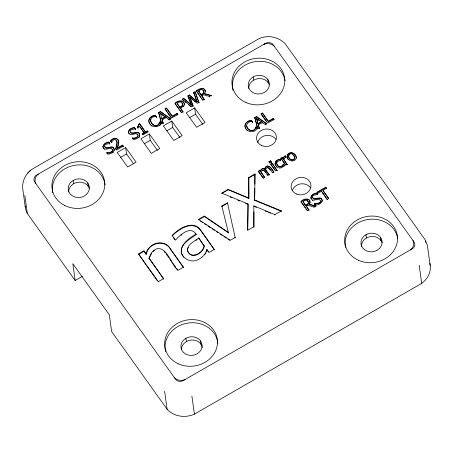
<?xml version="1.0" encoding="UTF-8"?>
<svg xmlns="http://www.w3.org/2000/svg" width="453" height="453" viewBox="0 0 453 453"><rect width="100%" height="100%" fill="white"/><g stroke="black" fill="none" stroke-linecap="round" stroke-linejoin="round"><path stroke-width="0.68" d="M221.744 193.556L228.238 189.818L248.833 198.448L248.782 177.491L254.96 173.941L254.88 184.218M248.833 198.448L248.782 177.491M253.906 211.879L253.873 227.196L253.856 205.838L274.846 214.626L281.37 210.871L281.438 211.341L254.637 200.328L254.96 173.941M205.447 91.115L204.609 94.037L211.291 95.872L211.223 95.402L204.546 93.573M248.771 197.978L228.176 189.348L221.676 193.086L248.051 203.958L247.655 230.266L253.81 226.726M247.734 230.045L248.051 203.958M254.637 200.328L254.812 188.42M276.726 163.748L277.106 162.27M150.577 120.985L150.6 120.221M117.067 142.134L115.736 148.658L116.421 149.994M118.669 141.693L117.316 148.59L122.57 145.566L122.508 145.096L117.248 148.125M118.669 143.335C120.079 137.763 112.689 136.534 110.549 140.957L110.617 141.427C112.197 138.567 117.321 137.168 118.533 141.081M296.262 157.265C295.9 163.397 286.154 161.296 287.151 155.634A3.766 3.307 -7.9 0 1 288.34 153.675C291.675 150.543 296.964 154.416 296.279 158.51M148.895 121.144C148.811 117.763 152.423 115.849 155.413 115.73L156.472 117.208L155.345 115.26C151.285 115.13 147.106 119.213 149.467 123.278M245.005 126.177C244.92 122.797 248.533 120.877 251.517 120.758L252.576 122.242L251.455 120.288C247.389 120.158 243.216 124.241 245.577 128.307M275.135 163.782C275.13 161.291 277.78 159.869 279.982 159.705L280.605 160.577M138.154 135.572C138.114 138.074 133.437 139.377 132.242 138.074C134.326 138.205 137.842 137.735 138.091 135.102C136.319 131.104 130.47 137.531 128.663 132.78M320.554 201.16C321.137 205.254 312.208 202.565 315.803 205.668M184.326 104.077L183.442 106.183L180.521 108.205L183.046 112.118L180.521 108.205M184.303 105.187C185.215 99.434 177.587 99.988 174.96 103.227L181.557 112.463L182.978 111.648M182.689 104.286L182.049 105.674L179.773 107.157L179.835 107.627C185.566 106.104 181.41 98.93 177.134 103.465L179.835 107.627M203.918 91.902L203.289 93.205L201.007 94.649L201.075 95.119C206.845 93.703 202.582 86.557 198.522 91.166L201.075 95.119M104.796 146.081L104.671 146.806C106.444 150.792 112.219 144.32 114.02 149.031M312.7 197.032L312.57 197.757C314.388 201.727 320.973 194.988 322.106 200.617M114.184 149.864C113.748 152.774 110.362 153.895 107.837 154.252C104.241 151.143 113.171 153.839 112.587 149.745C110.787 145.758 104.15 152.457 103.001 146.817M114.128 150.974L114.139 149.201M139.683 135.221C139.247 138.131 135.86 139.252 133.341 139.609L132.242 138.074M139.632 136.336C140.804 128.307 132.004 135.583 130.107 131.698C129.569 127.967 137.519 130.339 134.309 127.406C131.681 127.752 127.967 129.422 128.567 132.65M322.083 200.815C321.647 203.725 318.261 204.841 315.741 205.203C312.14 202.095 321.069 204.784 320.492 200.696C318.691 196.704 312.055 203.403 310.9 197.768M322.032 201.925C323.204 193.895 314.405 201.172 312.508 197.287C311.97 193.556 319.92 195.928 316.709 192.995C313.872 193.284 309.869 195.413 311.132 198.839M103.063 146.659C103.544 144.009 106.517 142.905 108.873 142.519L109.92 143.986M128.561 132.016C129.043 129.365 132.021 128.261 134.371 127.876L135.424 129.348L135.356 128.879M310.962 197.604C311.443 194.954 314.416 193.85 316.772 193.465L317.474 194.445M118.437 144.569L117.316 148.59M264.795 169.331C264.603 167.757 265.798 166.132 267.378 165.849C270.803 165.56 271.772 170.186 273.776 172.015L273.844 172.485C272.649 168.924 266.647 162.457 264.795 169.331C263.034 168.159 260.622 169.586 260.333 171.568L259.716 170.328L258.369 171.104L263.318 178.035L264.665 177.259L260.973 172.083C262.587 166.823 267.021 173.08 267.87 175.413L269.224 174.637L265.509 169.496C267.1 164.19 271.585 170.419 272.423 172.791L273.776 172.015M309.829 203.629L310.107 202.627M115.804 149.128C116.427 146.279 118.822 141.194 115.13 139.575C112.723 138.607 111.817 144.326 110.549 140.957M260.333 171.568L260.265 171.098C260.56 169.116 262.972 167.695 264.733 168.861M148.992 121.727C150.226 127.548 158.425 128.533 161.053 123.256C159.524 119.513 158.901 126.093 156.098 125.402C153.567 125.73 151.432 123.584 150.679 121.342M159.903 121.851L159.966 122.321C155.373 133.59 143.629 115.305 156.404 116.744M245.096 126.755C246.336 132.582 254.529 133.561 257.162 128.284C255.673 124.575 255.333 130.447 252.955 130.249C250.951 130.974 248.793 129.796 247.678 128.125C244.563 124.745 248.805 120.668 252.514 121.772M256.007 126.885L256.075 127.355C254.829 132.927 246.913 131.166 246.687 126.013M283.663 159.388L287.242 164.779L283.663 159.388C283.516 157.457 287.508 157.418 285.158 155.747L283.686 156.868L283.029 158.878L283.748 157.338L285.226 156.217L285.158 155.747M146.177 254.388L146.109 253.918C148.233 242.417 164.835 238.233 170.69 249.161L183.601 267.621L170.758 249.631C164.903 238.703 148.295 242.887 146.177 254.388L143.912 250.837L138.51 253.946L145.849 264.597M275.175 164.116L276.698 166.67L278.199 167.723A3.658 3.216 -7.9 0 0 280.662 167.961L283.006 166.857L284.32 165.402L283.385 164.094L282.196 165.883L279.948 166.715L278.352 166.053L276.783 163.844M283.306 164.139L283.368 164.609C282.655 167.786 278.159 167.938 277.1 164.903C273.884 159.881 283.029 161.715 279.914 159.235C276.828 159.23 273.788 162.361 275.543 165.43M214.433 249.376L209.06 252.468L206.947 249.518C204.722 257.893 194.348 264.167 186.443 259.127C173.635 250.798 187.242 238.403 196.036 234.229C190.679 225.249 179.739 235.005 175.515 240.186L172.134 235.447C178.986 228.312 193.414 219.297 200.894 230.418L214.496 249.846L200.962 230.888C193.476 219.767 179.054 228.782 172.197 235.917L172.134 235.447M206.087 252.179L206.947 249.518M188.278 247.446L187.633 248.901L187.582 250.922C190.838 260.328 203.25 253.589 204.252 246.115L198.691 237.95C194.603 241.415 187.304 244.122 187.519 250.452C190.77 259.863 203.187 253.119 204.184 245.645M269.224 174.637L269.286 175.107L265.577 169.966L266.109 168.765M148.929 257.859L163.771 279.025L148.992 258.329L151.381 253.034A10.849 9.536 -7.9 0 1 156.789 248.793C167.542 246.404 171.461 266.013 178.131 270.26L183.539 267.151M148.992 258.329L151.449 253.504M111.902 142.18L111.636 142.695L111.568 142.225M204.807 254.614L205.447 253.397M150.804 119.518L151.16 118.89M283.974 159.218L284.314 158.663M309.139 204.105C312.819 197.87 303.731 197.712 300.939 201.46L307.536 210.702L308.957 209.881L306.336 206.211L307.961 205.277L313.974 206.998L315.82 205.934L315.883 206.404L309.206 204.575L309.139 204.105L315.82 205.934M138.907 137.627L139.337 137.01M183.51 106.653L183.992 105.951M160.651 124.382L161.121 123.726L160.011 121.789M284.02 166.353L284.382 165.872L283.385 164.094M430.225 265.452L427.304 245.203L425.027 239.62L285.299 43.918C278.776 36.84 267.717 34.575 258.974 38.669L31.931 169.275C25.532 173.629 21.908 181.427 22.775 189.111L25.283 207.174M27.82 173.006L28.635 172.208M29.496 171.347L30.209 170.645M159.348 125.77L160.073 125.073M112.786 152.854L113.403 152.265M410.463 249.88L410.99 249.456A9.088 7.984 -7.9 0 0 413.238 241.03L412.972 240.469M180.968 235.407L181.981 234.654M195.894 240.43L197.044 239.626M196.036 234.229L196.104 234.699C190.09 239.099 179.099 244.377 181.659 253.635M137.31 126.851L137.972 128.165L137.31 126.851L138.737 125.651L138.59 124.292L139.705 123.652L145.713 132.446L147.61 131.359L147.548 130.889L145.651 131.976M137.372 127.321L138.799 126.121L138.59 124.292M274.331 46.291L273.872 45.838A9.088 7.984 -7.9 0 0 264.405 44.151L263.754 44.405L264.671 43.879A5.855 5.147 -7.9 0 1 273.765 45.51L413.532 241.268A5.855 5.147 -7.9 0 1 411.375 249.354L184.088 380.107A5.855 5.147 -7.9 0 1 174.994 378.487L35.221 182.723A5.855 5.147 -7.9 0 1 37.378 174.626L38.295 174.099L37.763 174.524A9.088 7.984 -7.9 0 0 35.521 182.95L35.787 183.51M37.378 174.631L264.671 43.884M161.562 123.59L158.686 112.469L160.441 111.461L170.639 118.624L169.139 119.49L166.33 117.463L162.242 119.819L163.176 123.426L162.242 119.819M172.299 116.132L166.483 107.984L165.062 108.805L171.653 118.04L177.853 114.473L177.078 113.38L172.299 116.132L172.361 116.602L177.14 113.85L177.078 113.38M183.635 98.239L182.174 99.077L191.506 106.744L193.074 105.838L189.728 96.948L197.378 103.363L198.98 102.44L195.073 91.659L193.68 92.463L193.742 92.933L197.14 101.919L189.439 95.407L189.371 94.937L187.927 95.77L187.995 96.24L191.336 105.147L183.697 98.709L183.635 98.239L191.274 104.677L191.336 105.147M200.679 97.372L196.342 90.928C198.72 88.516 205.062 86.404 205.515 91.58M158.754 112.939L160.504 111.931L170.707 119.094L169.207 119.96L168.08 119.15M166.483 107.984L166.545 108.454L165.124 109.275L166.676 111.449M183.697 98.709L182.242 99.547L183.278 100.402M187.995 96.24L189.439 95.407M193.742 92.933L195.135 92.129L195.073 91.659M196.409 91.398C198.737 89.558 203.895 86.789 205.413 91.07M138.658 124.762L139.773 124.122L139.705 123.652M198.584 91.636L199.524 91.093M114.207 149.671C113.618 143.442 106.466 150.266 104.603 146.336C104.065 142.61 112.021 144.983 108.805 142.049C105.221 141.897 100.662 146.376 104.411 149.314M137.91 127.695L139.852 126.58L144.269 132.774L144.337 133.244L142.395 134.36L142.333 133.89L144.269 132.774M165.186 116.642L161.885 118.539L161.953 119.009L165.249 117.112L165.186 116.642L160.424 113.239L160.487 113.709L165.249 117.112M201.738 95.674L204.428 99.819L201.738 95.674L203.363 94.739L209.377 96.461L211.223 95.402M201.806 96.144L202.887 95.521M111.919 149.043L112.655 150.215C112.616 152.718 107.933 154.014 106.738 152.712M163.114 122.956L161.676 123.782L158.686 112.469M204.36 99.349L202.938 100.164L196.342 90.928M122.508 145.096L123.267 146.16L116.659 149.954L115.736 148.658M125.662 147.576L117.225 152.435L127.627 167.004L136.064 162.151L125.662 147.576L126.546 153.952L133.352 163.482M149.371 133.941L140.934 138.794L151.336 153.369L159.773 148.51L149.371 133.941L150.254 140.317L157.457 150.407M171.783 121.047L163.346 125.9L173.754 140.475L182.191 135.617L171.783 121.047L172.672 127.423L179.875 137.514M194.671 107.882L186.234 112.735L196.636 127.31L205.079 122.452L194.671 107.882L195.56 114.258L202.763 124.349M120.521 157.423L126.546 153.952M144.23 143.782L150.254 140.317M166.642 130.889L172.672 127.423M189.53 117.723L195.56 114.258M257.672 128.618L254.796 117.503L256.545 116.495L266.749 123.658L265.248 124.518L262.434 122.497L258.346 124.847L259.286 128.459L258.346 124.847M266.279 121.37L261.234 114.303L261.166 113.833L262.593 113.018L268.47 121.631L273.25 118.884L273.182 118.414L268.408 121.161M254.858 117.973L256.613 116.965L266.817 124.128M261.234 114.303L262.655 113.488L262.593 113.018M258.057 124.043L257.995 123.573L261.29 121.676L261.358 122.146L258.057 124.043L256.528 118.273L261.29 121.676M256.075 127.355L256.115 126.823M259.218 127.989L257.785 128.816L254.796 117.503M273.182 118.414L273.963 119.507L267.763 123.074L261.166 113.833M269.609 162.938L268.969 161.664L270.509 160.775L271.438 162.457L270.509 160.775M269.037 162.134L270.571 161.245M271.37 161.987L269.835 162.87L268.969 161.664M272.168 163.669L270.82 164.45L270.752 163.98L272.106 163.199L277.117 170.6L272.106 163.199M285.509 165.022L280.877 158.154L282.23 157.378L282.966 158.408M259.784 170.798L258.431 171.574L263.38 178.505M280.945 158.624L282.293 157.848L282.23 157.378M248.844 177.961L255.028 174.411M25.187 206.07A22.356 19.643 -7.9 0 0 27.344 213.516L75.175 280.509L82.282 276.421M277.055 170.13L275.701 170.911L270.752 163.98M287.179 164.309L285.826 165.085L280.877 158.154M204.394 216.557L198.561 219.915L198.493 219.445L204.326 216.087L228.397 232.417L228.459 232.887L204.394 216.557L204.326 216.087M227.463 202.78L227.531 203.25L221.896 206.489L221.828 206.019L227.463 202.78L235.22 237.927L235.158 237.457L230.3 240.249L198.493 219.445M138.578 254.416L143.98 251.307M158.369 282.134L158.301 281.664L163.703 278.555M325.849 187.638L317.242 192.593L317.179 192.123L325.786 187.168L326.63 188.731L325.786 187.168M303.114 201.698C307.174 197.095 311.471 204.258 305.667 205.656L303.114 201.698L305.667 205.656M322.389 192.701L327.428 199.762L321.551 191.149L317.955 193.216L317.179 192.123M328.465 198.403L323.04 190.798L322.972 190.328L326.568 188.261M305.605 205.186L308.238 203.34L308.51 202.434L307.757 201.177M327.366 199.292L328.787 198.476L322.972 190.328M75.175 280.509L72.848 263.72L109.332 314.812L111.659 331.607L167.112 409.274A22.356 19.643 -7.9 0 0 194.399 414.138L421.686 283.391A22.356 19.643 -7.9 0 0 429.812 263.267M262.293 170.651L262.717 170.447M185 379.574L184.354 379.829A9.088 7.984 -7.9 0 1 174.886 378.142L174.428 377.689M267.276 167.825L267.649 167.735M267.995 167.746L270.447 170.402M263.436 170.368L263.765 170.481M306.981 200.753L307.394 200.911M254.569 199.858L281.37 210.871M230.107 196.998L232.038 197.797M237.825 200.186L239.756 200.979M245.543 203.369L247.474 204.161M254.558 206.574L256.466 207.372M265.367 211.098L267.276 211.896M268.55 212.434L270.458 213.233M136.897 134.139L137.859 134.858M312.315 200.26L312.808 200.52M200.328 221.07L202.684 222.61M204.45 223.765L206.217 224.92M207.984 226.075L210.339 227.621M212.106 228.776L214.462 230.317M216.228 231.472L217.995 232.627M220.351 234.173L222.117 235.328M223.884 236.483L226.24 238.023M228.006 239.178L229.773 240.333M256.596 118.743L259.241 120.634M184.83 101.676L185.872 102.525M188.459 104.654L191.053 106.783M189.728 96.948L189.79 97.418L192.853 99.983M193.873 100.838L195.402 102.123M189.371 94.937L197.072 101.449L197.14 101.919M151.987 126.274L150.158 124.411M292.949 154.954L293.606 155.679M203.159 90.645L203.929 91.931M183.205 256.506L183.952 257.355M181.942 103.063L182.718 104.332M246.268 129.445L247.14 130.492M276.081 166.325L276.76 167.14M164.173 251.506L165.356 252.984M166.143 253.963L168.941 257.763M264.399 171.019L265.894 173.018M273.25 118.884L274.031 119.977L273.963 119.507M262.655 113.488L268.47 121.631M285.226 156.217L286.092 157.429L286.024 156.959M282.293 157.848L283.029 158.878M256.183 127.293L257.23 128.754M305.271 207.91L301.002 201.93C303.334 199.813 309.161 197.332 310.112 202.117M306.047 208.997L307.213 210.628M271.2 164.983L275.005 170.311M266.709 174.167L267.525 175.311M259.716 170.328L260.265 171.098M198.522 91.166L201.007 94.649M201.455 98.46L202.616 100.09M177.134 103.465L179.773 107.157M178.907 109.133L175.028 103.697C177.434 101.551 183.114 99.32 184.331 103.879M179.682 110.221L181.234 112.389M177.14 113.85L177.921 114.943M166.545 108.454L172.361 116.602M167.451 112.537L171.33 117.967M147.548 130.889L148.222 131.829L143.006 134.83L142.333 133.89M139.773 124.122L145.713 132.446M144.337 133.244L139.852 126.58M195.464 233.805L196.104 234.699M203.861 245.566L198.691 237.95M207.015 249.988L208.42 251.953M122.57 145.566L123.329 146.625L123.267 146.16M173.323 237.497L174.83 239.603M169.745 258.889L172.163 262.276M172.967 263.403L175.781 267.344M176.591 268.476L177.797 270.164M143.912 250.837L146.109 253.918M138.51 253.946L158.301 281.664M146.653 265.73L157.157 280.441M287.632 158.51L288.153 159.371M129.048 133.828L128.505 132.18M288.788 156.84C291.086 163.697 298.867 156.987 291.868 153.901A2.14 1.88 -7.9 0 0 290.311 153.935L289.32 154.507A2.152 1.891 -7.9 0 0 288.623 155.77C287.666 161.449 297.564 161.687 293.929 156.047M181.964 254.212L182.899 255.934M116.546 140.9L116.959 141.698M296.188 156.936C295.362 153.652 291.086 151.63 288.408 154.145A3.766 3.307 -7.9 0 0 287.213 156.104L287.298 157.684M130.17 132.168C131.987 136.138 138.573 129.399 139.705 135.028M193.68 92.463L197.072 101.449M189.79 97.418L193.137 106.308L193.074 105.838M187.927 95.77L191.274 104.677M195.135 92.129L199.043 102.91L198.98 102.44M256.528 118.273L257.995 123.573M160.424 113.239L161.953 119.009M221.828 206.019L228.459 232.887M425.656 241.047L425.848 242.44M419.184 265.328L421.686 283.391M380.531 237.344L380.979 240.588M365.979 234.745A10.6 9.315 -7.9 0 0 366.505 250.888A10.6 9.315 -7.9 0 0 382.1 241.919A10.6 9.315 -7.9 0 0 365.979 234.745L366.432 237.995M321.551 191.149L321.613 191.619M316.709 192.995L316.772 193.465M314.744 203.607L314.807 204.077M314.642 203.663L314.705 204.133M313.974 206.998L314.037 207.468M308.957 209.881L309.02 210.351L306.336 206.211M279.914 159.235L279.982 159.705M267.814 79.468L268.261 82.712M265.248 124.518L265.311 124.988M262.434 122.497L262.502 122.967M274.846 214.626L274.914 215.096M253.261 76.874A10.6 9.315 -7.9 0 0 253.788 93.018A10.6 9.315 -7.9 0 0 269.382 84.048A10.6 9.315 -7.9 0 0 253.261 76.874L253.708 80.119M265.509 169.496L265.577 169.966M256.545 116.495L256.613 116.965M264.665 177.259L264.733 177.729L260.973 172.083M252.395 121.84L252.463 122.31M251.455 120.288L251.517 120.758M253.856 205.838L253.918 206.308M228.176 189.348L228.238 189.818M209.377 96.461L209.445 96.931M200.498 340.905L200.945 344.15M169.139 119.49L169.207 119.96M166.33 117.463L166.393 117.933M160.441 111.461L160.504 111.931M156.291 116.806L156.353 117.276M155.345 115.26L155.413 115.73M185.945 338.312A10.6 9.315 -7.9 0 0 186.477 354.45A10.6 9.315 -7.9 0 0 202.066 345.48A10.6 9.315 -7.9 0 0 185.945 338.312L186.398 341.556M191.891 396.075L194.399 414.138M135.249 128.941L135.317 129.411M134.309 127.406L134.371 127.876M132.344 138.012L132.406 138.482M164.609 391.211L167.112 409.274M109.745 143.578L109.813 144.048M108.805 142.049L108.873 142.519M106.84 152.655L106.908 153.125M87.78 183.029L88.227 186.274M73.227 180.436A10.6 9.315 -7.9 0 0 73.754 196.579A10.6 9.315 -7.9 0 0 89.349 187.61A10.6 9.315 -7.9 0 0 73.227 180.436L73.675 183.68M24.836 195.453L27.344 213.516M288.708 156.749L288.691 156.24A2.152 1.891 -7.9 0 1 289.382 154.977M52.69 192.797A26.495 23.284 -7.9 0 1 75.26 165.192A26.495 23.284 -7.9 0 1 105.068 184.96M165.605 351.607A26.495 23.284 -7.9 0 1 165.068 347.576M165.056 346.902A26.495 23.284 -7.9 0 1 190.351 322.808A26.495 23.284 -7.9 0 1 217.831 343.238M345.492 247.378A26.495 23.284 -7.9 0 1 367.326 219.614A26.495 23.284 -7.9 0 1 397.689 238.329M257.729 142.401A9.938 8.732 -7.9 0 1 265.798 135.532A9.938 8.732 -7.9 0 1 275.809 139.264M292.276 190.792A9.938 8.732 -7.9 0 1 300.345 183.924A9.938 8.732 -7.9 0 1 310.362 187.655M232.972 90.396A26.495 23.284 -7.9 0 1 254.343 61.789A26.495 23.284 -7.9 0 1 285.039 80.9M181.381 349.32A10.6 9.315 -7.9 0 1 191.296 340.033A10.6 9.315 -7.9 0 1 202.383 347.519M361.409 246.364A10.6 9.315 -7.9 0 1 370.299 236.602A10.6 9.315 -7.9 0 1 382.111 242.774M68.658 192.055A10.6 9.315 -7.9 0 1 77.542 182.293A10.6 9.315 -7.9 0 1 89.36 188.465M248.691 88.488A10.6 9.315 -7.9 0 1 257.576 78.731A10.6 9.315 -7.9 0 1 269.393 84.904M153.057 251.596A10.849 9.536 -7.9 0 1 154.439 250.503M64.847 205.56A26.495 23.284 -7.9 0 0 104.779 184.535A26.495 23.284 -7.9 0 0 65.402 165.135A26.495 23.284 -7.9 0 0 64.847 205.56M178.51 363.878A26.495 23.284 -7.9 0 0 217.485 341.454A26.495 23.284 -7.9 0 0 177.185 323.521A26.495 23.284 -7.9 0 0 178.51 363.878M358.544 260.316A26.495 23.284 -7.9 0 0 397.519 237.893A26.495 23.284 -7.9 0 0 357.219 219.96A26.495 23.284 -7.9 0 0 358.544 260.316M261.783 145.589A9.938 8.732 -7.9 0 0 276.398 137.18A9.938 8.732 -7.9 0 0 261.285 130.458A9.938 8.732 -7.9 0 0 261.783 145.589M296.33 193.98A9.938 8.732 -7.9 0 0 310.951 185.571A9.938 8.732 -7.9 0 0 295.837 178.85A9.938 8.732 -7.9 0 0 296.33 193.98M246.058 102.542A26.495 23.284 -7.9 0 0 284.79 79.785A26.495 23.284 -7.9 0 0 244.275 62.214A26.495 23.284 -7.9 0 0 246.058 102.542"/></g></svg>
